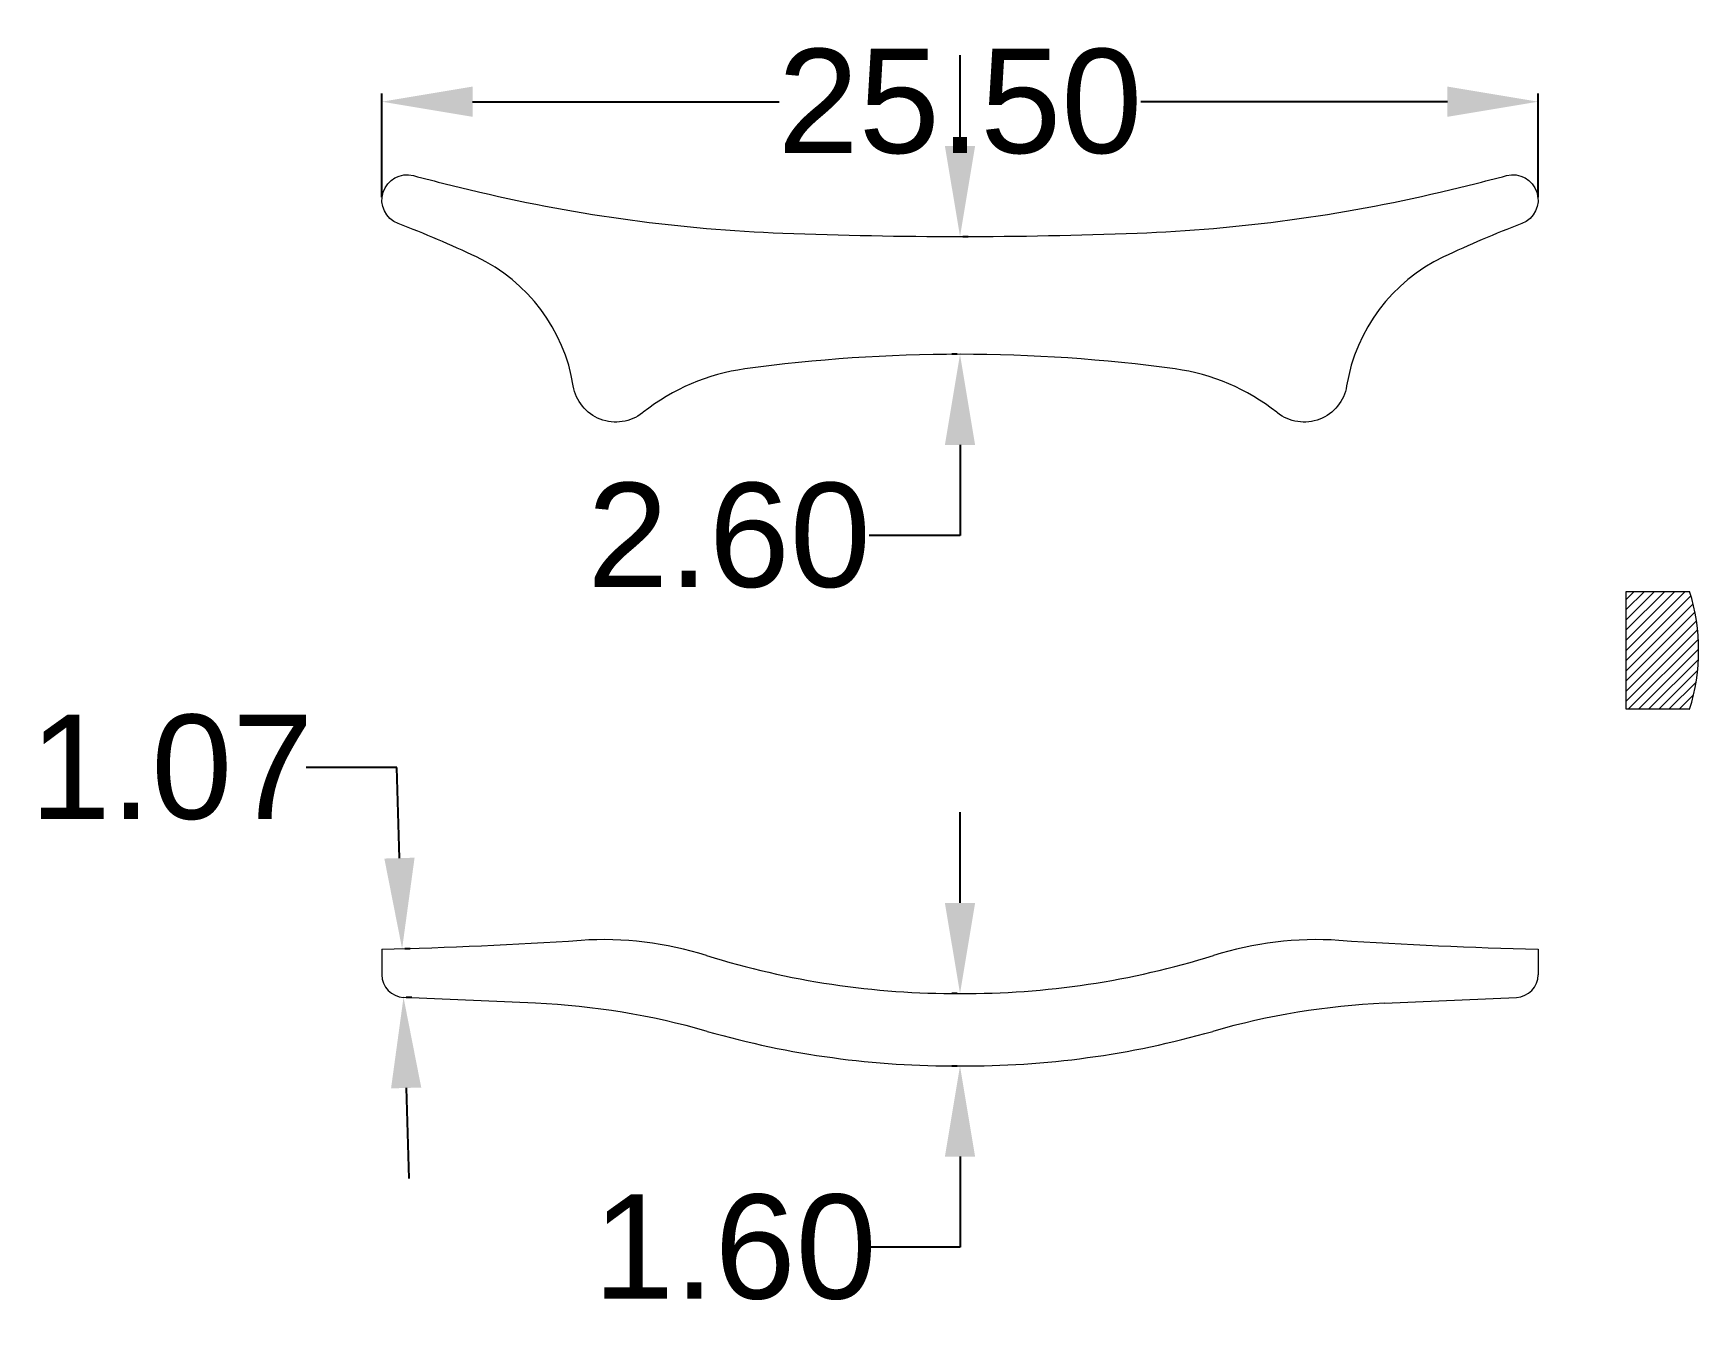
# Model space of a CAD drawing. Header units: millimetres. Extents: x 2405.4 to 2442.1, y 1424.2 to 1452.5.
import ezdxf

# ---------------------------------------------------------------- set-up
doc = ezdxf.new("R2010")
doc.units = ezdxf.units.MM
doc.styles.get("Standard").update_dxf_attribs({"font": 'arial.ttf'})
doc.dimstyles.new('Standard$0', dxfattribs={"dimtxt": 2.3, "dimasz": 2, "dimexe": 1, "dimexo": 1, "dimgap": 1, "dimtad": 0, "dimtih": 1, "dimtoh": 1, "dimdec": 1, "dimzin": 0, "dimdsep": 46, "dimtxsty": 'Standard', "dimcen": 0, "dimclrd": 4, "dimclre": 4, "dimclrt": 4, "dimadec": 1, "dimazin": 0, "dimtfac": 1, "dimtdec": 1, "dimtofl": 0, "dimtmove": 0, "dimatfit": 0, "dimfxl": 1, "dimtolj": 1, "dimtzin": 0, "dimarcsym": 0})

# ---------------------------------------------------------------- blocks, each defined once
blk = doc.blocks.new('*D6')
at = {"color": 0, "lineweight": -2, "transparency": 16777216}
for p, q in [((2413.091, 1448.915), (2413.091, 1451.201)), ((2438.591, 1448.915), (2438.591, 1451.201)), ((2415.091, 1451.021), (2421.854, 1451.021)), ((2436.591, 1451.021), (2429.827, 1451.021))]:
    blk.add_line(p, q, dxfattribs=at)
at = {"color": 0, "transparency": 16777216}
for points in [[(2415.091, 1451.354), (2415.091, 1450.687), (2413.091, 1451.021)], [(2436.591, 1451.354), (2436.591, 1450.687), (2438.591, 1451.021)]]:
    blk.add_solid(points, dxfattribs=at)
at = {"layer": 'Defpoints', "color": 0, "transparency": 16777216}
for p in [(2438.591, 1451.021), (2413.091, 1448.852), (2438.591, 1448.852)]:
    blk.add_point(p, dxfattribs=at)
at = {"color": 0, "lineweight": 9, "transparency": 16777216, "insert": (2425.841, 1451.021), "char_height": 2.3, "attachment_point": 5}
blk.add_mtext('\\A1;25.50', dxfattribs=at)
blk = doc.blocks.new('*D7')
at = {"color": 0, "lineweight": -2, "transparency": 16777216}
for p, q in [((2425.841, 1450.047), (2425.841, 1452.047)), ((2425.903, 1448.047), (2426.021, 1448.047)), ((2425.778, 1445.447), (2425.661, 1445.447)), ((2425.841, 1443.447), (2425.841, 1441.447)), ((2425.841, 1441.447), (2423.841, 1441.447))]:
    blk.add_line(p, q, dxfattribs=at)
at = {"color": 0, "transparency": 16777216}
for points in [[(2425.507, 1450.047), (2426.174, 1450.047), (2425.841, 1448.047)], [(2425.507, 1443.447), (2426.174, 1443.447), (2425.841, 1445.447)]]:
    blk.add_solid(points, dxfattribs=at)
at = {"layer": 'Defpoints', "color": 0, "transparency": 16777216}
for p in [(2425.841, 1448.047), (2425.841, 1445.447), (2425.841, 1445.447)]:
    blk.add_point(p, dxfattribs=at)
at = {"color": 0, "lineweight": 9, "transparency": 16777216, "insert": (2420.748, 1441.447), "char_height": 2.3, "attachment_point": 5}
blk.add_mtext('\\A1;2.60', dxfattribs=at)
blk = doc.blocks.new('*D8')
at = {"color": 0, "lineweight": -2, "transparency": 16777216}
for p, q in [((2425.841, 1433.345), (2425.841, 1435.345)), ((2425.778, 1431.345), (2425.661, 1431.345)), ((2425.778, 1429.745), (2425.661, 1429.745)), ((2425.841, 1427.745), (2425.841, 1425.745)), ((2425.841, 1425.745), (2423.841, 1425.745))]:
    blk.add_line(p, q, dxfattribs=at)
at = {"color": 0, "transparency": 16777216}
for points in [[(2425.507, 1433.345), (2426.174, 1433.345), (2425.841, 1431.345)], [(2425.507, 1427.745), (2426.174, 1427.745), (2425.841, 1429.745)]]:
    blk.add_solid(points, dxfattribs=at)
at = {"layer": 'Defpoints', "color": 0, "transparency": 16777216}
for p in [(2425.841, 1431.345), (2425.841, 1429.745), (2425.841, 1429.745)]:
    blk.add_point(p, dxfattribs=at)
at = {"color": 0, "lineweight": 9, "transparency": 16777216, "insert": (2420.876, 1425.745), "char_height": 2.3, "attachment_point": 5}
blk.add_mtext('\\A1;1.60', dxfattribs=at)
blk = doc.blocks.new('*D9')
at = {"color": 0, "lineweight": -2, "transparency": 16777216}
for p, q in [((2413.421, 1436.331), (2411.421, 1436.331)), ((2413.479, 1434.331), (2413.421, 1436.331)), ((2413.599, 1432.334), (2413.717, 1432.338)), ((2413.63, 1431.262), (2413.748, 1431.265)), ((2413.626, 1429.261), (2413.684, 1427.262))]:
    blk.add_line(p, q, dxfattribs=at)
at = {"color": 0, "transparency": 16777216}
for points in [[(2413.812, 1434.341), (2413.145, 1434.322), (2413.537, 1432.332)], [(2413.959, 1429.27), (2413.293, 1429.251), (2413.568, 1431.26)]]:
    blk.add_solid(points, dxfattribs=at)
at = {"layer": 'Defpoints', "color": 0, "transparency": 16777216}
for p in [(2413.537, 1432.332), (2413.537, 1432.332), (2413.568, 1431.26)]:
    blk.add_point(p, dxfattribs=at)
at = {"color": 0, "lineweight": 9, "transparency": 16777216, "insert": (2408.452, 1436.331), "char_height": 2.3, "attachment_point": 5}
blk.add_mtext('\\A1;1.07', dxfattribs=at)

msp = doc.modelspace()

# ---------------------------------------------------------------- hatches: boundary and pattern name
at = {"lineweight": 9}
h = msp.add_hatch(dxfattribs=at)
h.set_pattern_fill('ANSI31', color=1, scale=0.05, style=0)
h.set_pattern_definition([(45, (288.5176, 801.42264), (-0.112253202, 0.112253202), [])])
edge = h.paths.add_edge_path()
edge.add_arc((2437.806, 1438.916), 4.325, 342.5077, 377.4923)
edge.add_line((2441.931, 1440.216), (2440.531, 1440.216))
edge.add_line((2440.531, 1440.216), (2440.531, 1437.616))
edge.add_line((2440.531, 1437.616), (2441.931, 1437.616))

# ---------------------------------------------------------------- linework, layer by layer
at = {"color": 0, "lineweight": 9}
for p, q in [((2440.531, 1440.216), (2441.931, 1440.216)), ((2440.531, 1437.616), (2440.531, 1440.216)), ((2441.931, 1437.616), (2440.531, 1437.616)), ((2413.091, 1432.32), (2413.091, 1431.759)), ((2438.591, 1432.32), (2438.591, 1431.759)), ((2416.481, 1431.128), (2413.568, 1431.26)), ((2435.2, 1431.128), (2438.113, 1431.26))]:
    msp.add_line(p, q, dxfattribs=at)
msp.add_lwpolyline([(2413.788, 1449.39, 0.00652), (2415.251, 1449.026, 0.048269), (2421.932, 1448.121, 0.019048), (2429.749, 1448.121, 0.048269), (2436.43, 1449.026, 0.00652), (2437.893, 1449.39, -0.948669), (2438.232, 1448.332, 0.020406), (2436.503, 1447.595, 0.246419), (2434.368, 1444.749, -0.573156), (2432.84, 1444.157), (2432.825, 1444.168, 0.134735), (2430.586, 1445.124, 0.033913), (2425.841, 1445.447, 0.033913), (2421.095, 1445.124, 0.134735), (2418.856, 1444.168), (2418.841, 1444.157, -0.573156), (2417.313, 1444.749, 0.246419), (2415.178, 1447.595, 0.020406), (2413.449, 1448.332, -0.948669)], format="xyb", close=True, dxfattribs=at)
for centre, radius, start, end in [((2437.806, 1438.916), 4.325, 342.5077, 17.4923), ((2410.325, 1542.89), 110.604, 271.43281, 273.71046), ((2417.974, 1424.933), 7.6, 72.5616, 93.7105), ((2433.707, 1424.933), 7.6, 86.2895, 107.4384), ((2441.356, 1542.89), 110.604, 266.28954, 268.56719), ((2425.726, 1449.61), 18.265, 252.5616, 270.3603), ((2425.955, 1449.61), 18.265, 269.6397, 287.4384), ((2413.591, 1431.759), 0.5, 180, 267.4014), ((2438.091, 1431.759), 0.5, 272.5986, 0), ((2415.733, 1414.645), 16.5, 74.0504, 87.4014), ((2435.948, 1414.645), 16.5, 92.5986, 105.9496), ((2425.726, 1449.61), 19.865, 254.0504, 270.3313), ((2425.955, 1449.61), 19.865, 269.6687, 285.9496)]:
    msp.add_arc(centre, radius, start, end, dxfattribs=at)

# ---------------------------------------------------------------- dimensions: what is measured, and where the dimension line sits
at = {"color": 3, "lineweight": 9}
dim = msp.add_linear_dim(base=(2438.591, 1451.021), p1=(2413.091, 1448.852), p2=(2438.591, 1448.852), dimstyle='Standard$0', override={"dimasz": 2, "dimexe": 0.18, "dimexo": 0.0625, "dimgap": 0.09, "dimdec": 2, "dimtxsty": 'Standard', "dimcen": 0.09, "dimclrd": 0, "dimclre": 0, "dimclrt": 0, "dimtdec": 2, "dimatfit": 3, "dimfxl": 1.25, "dimarcsym": 0}, dxfattribs=at)
dim.commit()
dim.dimension.update_dxf_attribs({"geometry": '*D6', "text_midpoint": (2425.841, 1451.021)})
dim = msp.add_linear_dim(base=(2425.841, 1445.447), p1=(2425.841, 1448.047), p2=(2425.841, 1445.447), angle=90, dimstyle='Standard$0', override={"dimexe": 0.18, "dimexo": 0.0625, "dimgap": 0.09, "dimdec": 2, "dimcen": 0.09, "dimclrd": 0, "dimclre": 0, "dimclrt": 0, "dimtdec": 2, "dimatfit": 3, "dimfxl": 1.25}, dxfattribs=at)
dim.commit()
dim.dimension.update_dxf_attribs({"geometry": '*D7', "text_midpoint": (2420.748, 1441.447), "dimtype": 160})
dim = msp.add_aligned_dim(p1=(2413.568, 1431.26), p2=(2413.537, 1432.332), distance=0, dimstyle='Standard$0', override={"dimasz": 2, "dimexe": 0.18, "dimexo": 0.0625, "dimgap": 0.09, "dimdec": 2, "dimtxsty": 'Standard', "dimcen": 0.09, "dimclrd": 0, "dimclre": 0, "dimclrt": 0, "dimtdec": 2, "dimatfit": 3, "dimfxl": 1.25, "dimarcsym": 0}, dxfattribs=at)
dim.commit()
dim.dimension.update_dxf_attribs({"geometry": '*D9', "text_midpoint": (2408.452, 1436.331)})
dim = msp.add_linear_dim(base=(2425.841, 1429.745), p1=(2425.841, 1431.345), p2=(2425.841, 1429.745), angle=90, dimstyle='Standard$0', override={"dimasz": 2, "dimexe": 0.18, "dimexo": 0.0625, "dimgap": 0.09, "dimdec": 2, "dimtxsty": 'Standard', "dimcen": 0.09, "dimclrd": 0, "dimclre": 0, "dimclrt": 0, "dimtdec": 2, "dimatfit": 3, "dimfxl": 1.25, "dimarcsym": 0}, dxfattribs=at)
dim.commit()
dim.dimension.update_dxf_attribs({"geometry": '*D8', "text_midpoint": (2420.876, 1425.745)})

doc.saveas('drawing.dxf')
